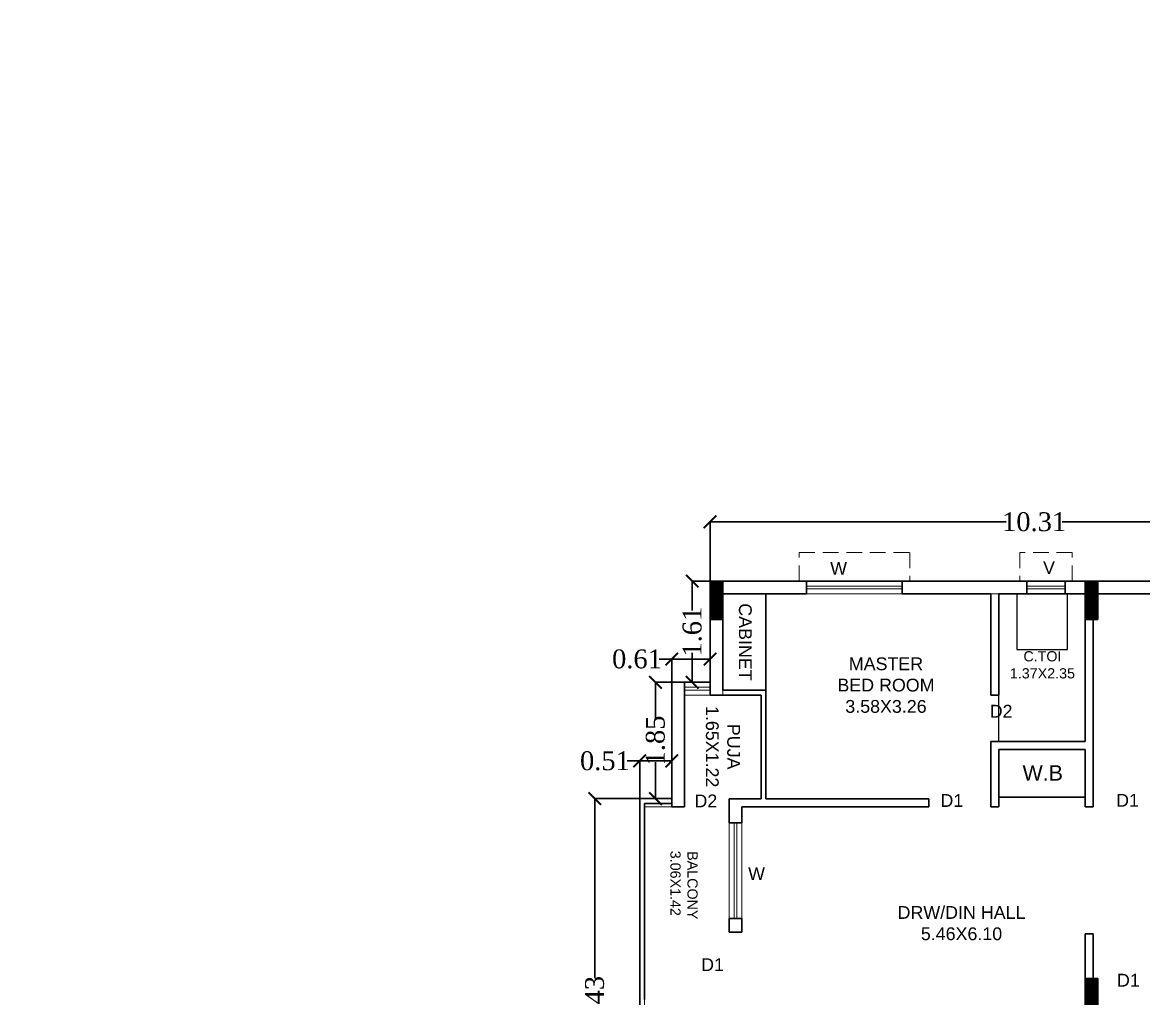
# Model space of a CAD drawing. Header units: metres. Extents: x 0 to 63445, y 32361 to 32804.
# Drawn here: x 63159.96 to 63177.8, y 32675.75 to 32691.27 of the extents above; entities that cross this region are included whole.
import ezdxf

# ---------------------------------------------------------------- set-up
doc = ezdxf.new("R2010")
doc.units = ezdxf.units.M
doc.header["$MEASUREMENT"] = 0
doc.header["$PDMODE"] = 34
doc.header["$PDSIZE"] = -10
doc.linetypes.add('DASHED2', pattern=[0.375, 0.25, -0.125])
doc.layers.get('0').update_dxf_attribs({"lineweight": 25})
doc.layers.add('BLK_1_FLR_3_BATH', color=3, linetype='Continuous', plot=False)
doc.layers.add('BLK_1_FLR_3_WATER_CLOSET', color=2, linetype='Continuous', plot=False)
for name, color, linetype, lineweight in [('BLK_1_FLR_3_UNITFA', 7, 'Continuous', 0), ('COLUMN', 1, 'Continuous', 30), ('DIM', 56, 'Continuous', 20), ('TEXT-2', 65, 'Continuous', 18), ('wall', 7, 'Continuous', 30), ('window', 154, 'Continuous', 9)]:
    doc.layers.add(name, color=color, linetype=linetype, lineweight=lineweight)
doc.layers.add('text', color=65, linetype='Continuous')
doc.styles.add('AutoDCRFont', font='arial.ttf')
doc.styles.get("Standard").update_dxf_attribs({"font": 'arial.ttf', "height": 0.4})
doc.styles.add('TNR', font='times.ttf', dxfattribs={"height": 0.5})
doc.dimstyles.new('ARCHANA', dxfattribs={"dimscale": 0, "dimtxt": 0.5, "dimasz": 0.5, "dimexe": 0, "dimexo": 0, "dimgap": 0, "dimtad": 0, "dimzin": 0, "dimdsep": 46, "dimtxsty": 'TNR', "dimblk": 'ARCHTICK', "dimcen": 0.09, "dimclrd": 36, "dimclre": 36, "dimclrt": 7, "dimadec": 0, "dimazin": 0, "dimtfac": 1, "dimtofl": 0, "dimtmove": 0, "dimatfit": 3, "dimldrblk": 'ARCHTICK', "dimfxl": 1, "dimfrac": 2, "dimtolj": 1, "dimtzin": 0, "dimlwd": -1, "dimlwe": -1, "dimarcsym": 0})

# ---------------------------------------------------------------- blocks, each defined once
blk = doc.blocks.new('A$C7D115503')
at = {"layer": 'COLUMN', "ltscale": 3}
h = blk.add_hatch(dxfattribs=at)
h.set_pattern_fill('ANSI31', color=256, style=0)
h.paths.add_polyline_path([(-14.36, -11.59), (-6.36, -11.59), (-6.36, 12.41), (-14.36, 12.41)])
at = {"layer": 'COLUMN', "ltscale": 0.05}
for p, q in [((-14.36, 12.41), (-6.36, 12.41)), ((-14.36, 12.41), (-14.36, -11.59)), ((-6.36, 12.41), (-6.36, -11.59)), ((-6.36, -11.59), (-14.36, -11.59))]:
    blk.add_line(p, q, dxfattribs=at)
blk = doc.blocks.new('_ArchTick')
at = {"color": 0, "linetype": 'ByBlock', "const_width": 0.15}
blk.add_lwpolyline([(-0.5, -0.5), (0.5, 0.5)], dxfattribs=at)
blk = doc.blocks.new('*D769')
at = {"layer": 'Defpoints', "color": 0, "ltscale": 0.5, "transparency": 16777216}
for p in [(63169.062, 32678.93), (63169.778, 32678.93), (63169.778, 32672.5)]:
    blk.add_point(p, dxfattribs=at)
at = {"layer": 'wall', "color": 36, "ltscale": 0.5, "transparency": 16777216}
for p, q in [((63169.778, 32678.93), (63169.062, 32678.93)), ((63169.062, 32678.93), (63169.062, 32676.075)), ((63169.062, 32672.5), (63169.062, 32675.355)), ((63169.778, 32672.5), (63169.062, 32672.5))]:
    blk.add_line(p, q, dxfattribs=at)
at = {"layer": 'wall', "color": 36, "ltscale": 0.5, "transparency": 16777216, "xscale": 0.2, "yscale": 0.2, "zscale": 0.2}
for p, rotation in [((63169.062, 32678.93), 90), ((63169.062, 32672.5), 270)]:
    blk.add_blockref('_ArchTick', p, dxfattribs=dict(at, rotation=rotation))
at = {"layer": 'wall', "color": 7, "ltscale": 0.5, "transparency": 16777216, "insert": (63169.062, 32675.715), "char_height": 0.5, "attachment_point": 5, "rotation": 90, "style": 'TNR'}
blk.add_mtext('\\A1;{\\H0.6x;6.43}', dxfattribs=at)
blk = doc.blocks.new('*D770')
at = {"layer": 'Defpoints', "color": 0, "ltscale": 0.5, "transparency": 16777216}
for p in [(63169.778, 32679.53), (63169.778, 32678.93), (63170.288, 32678.93)]:
    blk.add_point(p, dxfattribs=at)
at = {"layer": 'wall', "color": 36, "ltscale": 0.5, "transparency": 16777216}
for p, q in [((63169.778, 32679.53), (63169.578, 32679.53)), ((63169.778, 32678.93), (63169.778, 32679.53)), ((63170.288, 32679.53), (63169.778, 32679.53)), ((63170.288, 32678.93), (63170.288, 32679.53))]:
    blk.add_line(p, q, dxfattribs=at)
at = {"layer": 'wall', "color": 36, "ltscale": 0.5, "transparency": 16777216, "xscale": 0.2, "yscale": 0.2, "zscale": 0.2, "rotation": 180}
blk.add_blockref('_ArchTick', (63169.778, 32679.53), dxfattribs=at)
at = {"layer": 'wall', "color": 36, "ltscale": 0.5, "transparency": 16777216, "xscale": 0.2, "yscale": 0.2, "zscale": 0.2}
blk.add_blockref('_ArchTick', (63170.288, 32679.53), dxfattribs=at)
at = {"layer": 'wall', "color": 7, "ltscale": 0.5, "transparency": 16777216, "insert": (63169.225, 32679.53), "char_height": 0.5, "attachment_point": 5, "style": 'TNR'}
blk.add_mtext('\\A1;{\\H0.6x;0.51}', dxfattribs=at)
blk = doc.blocks.new('*D771')
at = {"layer": 'Defpoints', "color": 0, "ltscale": 0.5, "transparency": 16777216}
for p in [(63170.029, 32680.78), (63170.288, 32680.78), (63170.288, 32678.93)]:
    blk.add_point(p, dxfattribs=at)
at = {"layer": 'wall', "color": 36, "ltscale": 0.5, "transparency": 16777216}
for p, q in [((63170.288, 32680.78), (63170.029, 32680.78)), ((63170.029, 32680.78), (63170.029, 32680.203)), ((63170.029, 32678.93), (63170.029, 32679.508)), ((63170.288, 32678.93), (63170.029, 32678.93))]:
    blk.add_line(p, q, dxfattribs=at)
at = {"layer": 'wall', "color": 36, "ltscale": 0.5, "transparency": 16777216, "xscale": 0.2, "yscale": 0.2, "zscale": 0.2}
for p, rotation in [((63170.029, 32680.78), 90), ((63170.029, 32678.93), 270)]:
    blk.add_blockref('_ArchTick', p, dxfattribs=dict(at, rotation=rotation))
at = {"layer": 'wall', "color": 7, "ltscale": 0.5, "transparency": 16777216, "insert": (63170.029, 32679.855), "char_height": 0.5, "attachment_point": 5, "rotation": 90, "style": 'TNR'}
blk.add_mtext('\\A1;{\\H0.6x;1.85}', dxfattribs=at)
blk = doc.blocks.new('*D772')
at = {"layer": 'Defpoints', "color": 0, "ltscale": 0.5, "transparency": 16777216}
for p in [(63170.897, 32681.149), (63170.288, 32680.78), (63170.897, 32680.78)]:
    blk.add_point(p, dxfattribs=at)
at = {"layer": 'wall', "color": 36, "ltscale": 0.5, "transparency": 16777216}
for p, q in [((63170.288, 32681.149), (63170.088, 32681.149)), ((63170.288, 32680.78), (63170.288, 32681.149)), ((63170.897, 32681.149), (63170.288, 32681.149)), ((63170.897, 32680.78), (63170.897, 32681.149))]:
    blk.add_line(p, q, dxfattribs=at)
at = {"layer": 'wall', "color": 36, "ltscale": 0.5, "transparency": 16777216, "xscale": 0.2, "yscale": 0.2, "zscale": 0.2, "rotation": 180}
blk.add_blockref('_ArchTick', (63170.288, 32681.149), dxfattribs=at)
at = {"layer": 'wall', "color": 36, "ltscale": 0.5, "transparency": 16777216, "xscale": 0.2, "yscale": 0.2, "zscale": 0.2}
blk.add_blockref('_ArchTick', (63170.897, 32681.149), dxfattribs=at)
at = {"layer": 'wall', "color": 7, "ltscale": 0.5, "transparency": 16777216, "insert": (63169.735, 32681.149), "char_height": 0.5, "attachment_point": 5, "style": 'TNR'}
blk.add_mtext('\\A1;{\\H0.6x;0.61}', dxfattribs=at)
blk = doc.blocks.new('*D739')
at = {"layer": 'Defpoints', "color": 0, "ltscale": 0.5, "transparency": 16777216}
for p in [(63170.614, 32682.389), (63170.897, 32682.389), (63170.897, 32680.78)]:
    blk.add_point(p, dxfattribs=at)
at = {"layer": 'wall', "color": 36, "ltscale": 0.5, "transparency": 16777216}
for p, q in [((63170.897, 32682.389), (63170.614, 32682.389)), ((63170.614, 32682.389), (63170.614, 32681.92)), ((63170.614, 32680.78), (63170.614, 32681.25)), ((63170.897, 32680.78), (63170.614, 32680.78))]:
    blk.add_line(p, q, dxfattribs=at)
at = {"layer": 'wall', "color": 36, "ltscale": 0.5, "transparency": 16777216, "xscale": 0.2, "yscale": 0.2, "zscale": 0.2}
for p, rotation in [((63170.614, 32682.389), 90), ((63170.614, 32680.78), 270)]:
    blk.add_blockref('_ArchTick', p, dxfattribs=dict(at, rotation=rotation))
at = {"layer": 'wall', "color": 7, "ltscale": 0.5, "transparency": 16777216, "insert": (63170.614, 32681.585), "char_height": 0.5, "attachment_point": 5, "rotation": 90, "style": 'TNR'}
blk.add_mtext('\\A1;{\\H0.6x;1.61}', dxfattribs=at)
blk = doc.blocks.new('*D773')
at = {"layer": 'Defpoints', "color": 0, "ltscale": 0.5, "transparency": 16777216}
for p in [(63181.212, 32683.331), (63170.897, 32682.389), (63181.212, 32682.389)]:
    blk.add_point(p, dxfattribs=at)
at = {"layer": 'wall', "color": 36, "ltscale": 0.5, "transparency": 16777216}
for p, q in [((63170.897, 32682.389), (63170.897, 32683.331)), ((63170.897, 32683.331), (63175.609, 32683.331)), ((63181.212, 32683.331), (63176.5, 32683.331)), ((63181.212, 32682.389), (63181.212, 32683.331))]:
    blk.add_line(p, q, dxfattribs=at)
at = {"layer": 'wall', "color": 36, "ltscale": 0.5, "transparency": 16777216, "xscale": 0.2, "yscale": 0.2, "zscale": 0.2, "rotation": 180}
blk.add_blockref('_ArchTick', (63170.897, 32683.331), dxfattribs=at)
at = {"layer": 'wall', "color": 36, "ltscale": 0.5, "transparency": 16777216, "xscale": 0.2, "yscale": 0.2, "zscale": 0.2}
blk.add_blockref('_ArchTick', (63181.212, 32683.331), dxfattribs=at)
at = {"layer": 'wall', "color": 7, "ltscale": 0.5, "transparency": 16777216, "insert": (63176.054, 32683.331), "char_height": 0.5, "attachment_point": 5, "style": 'TNR'}
blk.add_mtext('\\A1;{\\H0.6x;10.31}', dxfattribs=at)
blk = doc.blocks.new('*D876')
at = {"layer": 'Defpoints', "color": 0, "ltscale": 3, "transparency": 16777216}
for p in [(0.832, 32691.245), (63267.277, 32691.245), (0, 32678.494)]:
    blk.add_point(p, dxfattribs=at)
at = {"layer": 'DIM', "ltscale": 3, "transparency": 16777216}
for p, q in [((5.832, 32691.245), (0.832, 32691.245)), ((0.832, 32691.245), (0.832, 32685.264)), ((0.832, 32678.494), (0.832, 32684.475)), ((0, 32678.494), (0.832, 32678.494))]:
    blk.add_line(p, q, dxfattribs=at)
at = {"layer": 'DIM', "ltscale": 3, "transparency": 16777216, "xscale": 0.05, "yscale": 0.05, "zscale": 0.05}
for p, rotation in [((0.832, 32691.245), 90), ((0.832, 32678.494), 270)]:
    blk.add_blockref('_ArchTick', p, dxfattribs=dict(at, rotation=rotation))
at = {"layer": 'DIM', "color": 7, "ltscale": 3, "transparency": 16777216, "insert": (0.832, 32684.87), "char_height": 0.4, "attachment_point": 5, "rotation": 90}
blk.add_mtext('\\A1;{\\H0.6x;12.75}', dxfattribs=at)

msp = doc.modelspace()

# ---------------------------------------------------------------- linework, layer by layer
at = {"layer": 'BLK_1_FLR_3_BATH', "color": 3}
msp.add_lwpolyline([(63175.4948, 32682.1861), (63176.8664, 32682.1861), (63176.8664, 32679.8406), (63175.4948, 32679.8406)], close=True, dxfattribs=at)
at = {"layer": 'BLK_1_FLR_3_UNITFA', "color": 3, "ltscale": 0.5}
msp.add_lwpolyline([(63169.8542, 32672.576), (63170.8973, 32672.576), (63170.8973, 32672.703), (63176.9934, 32672.703), (63176.9934, 32672.5506), (63181.0084, 32672.5506), (63181.0084, 32682.1861), (63171.1005, 32682.1861), (63171.1005, 32680.5773), (63170.4899, 32680.5773), (63170.4909, 32678.7992), (63169.8542, 32678.7992), (63169.8542, 32672.576)], close=True, dxfattribs=at)
at = {"layer": 'BLK_1_FLR_3_WATER_CLOSET', "color": 3}
msp.add_lwpolyline([(63176.585, 32682.1861), (63175.7763, 32682.1861), (63175.7763, 32681.3012), (63176.585, 32681.3012)], close=True, dxfattribs=at)
at = {"layer": 'wall', "ltscale": 0.05}
for p, q in [((63170.8973, 32680.7805), (63170.8973, 32682.3893)), ((63170.8973, 32682.3893), (63172.4307, 32682.3893)), ((63170.8973, 32682.3893), (63170.8973, 32680.7805)), ((63173.9547, 32682.3893), (63175.9363, 32682.3893)), ((63176.5459, 32682.3893), (63177.0696, 32682.3893)), ((63177.0696, 32682.3893), (63177.9841, 32682.3893)), ((63171.1005, 32682.1861), (63172.4307, 32682.1861)), ((63171.1005, 32680.6535), (63171.1005, 32682.1861)), ((63173.9547, 32682.1861), (63175.3678, 32682.1861)), ((63175.3678, 32680.5773), (63175.3678, 32682.1861)), ((63175.4948, 32682.1861), (63175.9382, 32682.1861)), ((63175.4948, 32682.1861), (63175.9363, 32682.1861)), ((63175.4948, 32680.5773), (63175.4948, 32682.1861)), ((63176.5459, 32682.1861), (63176.6828, 32682.1861)), ((63176.5459, 32682.1861), (63176.8664, 32682.1861)), ((63176.9934, 32678.7992), (63176.9934, 32682.1988)), ((63177.0696, 32682.1861), (63177.9841, 32682.1861)), ((63176.8664, 32679.8406), (63176.8664, 32681.7924)), ((63170.8973, 32680.7805), (63170.2876, 32680.7805)), ((63170.2876, 32678.7992), (63170.2876, 32680.7805)), ((63170.4909, 32678.7992), (63170.4909, 32680.7805)), ((63171.7863, 32680.6535), (63171.1005, 32680.6535)), ((63171.7101, 32680.5773), (63170.8973, 32680.5773)), ((63175.4948, 32680.5773), (63175.3678, 32680.5773)), ((63175.3678, 32678.9262), (63175.3678, 32679.8406)), ((63176.8664, 32679.8406), (63175.3678, 32679.8406)), ((63175.4948, 32678.7992), (63175.4948, 32679.7136)), ((63176.8664, 32679.7136), (63175.4948, 32679.7136)), ((63176.8664, 32678.7992), (63176.8664, 32679.7136)), ((63169.778, 32675.7384), (63169.778, 32678.9305)), ((63169.778, 32678.9305), (63170.2876, 32678.9305)), ((63169.8542, 32675.7384), (63169.8542, 32678.8543)), ((63169.8542, 32678.8543), (63170.2876, 32678.8543)), ((63171.7101, 32678.9262), (63171.2021, 32678.9262)), ((63171.2021, 32678.9262), (63171.2021, 32678.5474)), ((63174.3772, 32678.9262), (63171.7863, 32678.9262)), ((63174.3772, 32678.7992), (63174.3772, 32678.9262)), ((63175.3678, 32678.7992), (63175.3678, 32678.9262)), ((63175.3678, 32678.9262), (63175.3678, 32678.9262)), ((63170.4909, 32678.7992), (63170.2876, 32678.7992)), ((63171.2021, 32678.5474), (63171.2021, 32678.7992)), ((63174.3772, 32678.7992), (63171.4053, 32678.7992)), ((63171.4053, 32678.5474), (63171.4053, 32678.7992)), ((63171.2021, 32676.8053), (63171.2021, 32677.0234)), ((63171.2021, 32677.0234), (63171.2021, 32676.8053)), ((63171.4053, 32676.8053), (63171.4053, 32677.0234)), ((63171.4053, 32676.8053), (63171.2021, 32676.8053)), ((63176.8664, 32675.8908), (63176.8664, 32676.7788)), ((63176.9934, 32676.7788), (63176.8664, 32676.7788)), ((63176.9934, 32676.7788), (63176.8664, 32676.7788)), ((63176.9934, 32675.8908), (63176.9934, 32676.7788)), ((63176.9934, 32676.7788), (63176.9934, 32676.7788)), ((63177.0696, 32675.8908), (63176.9934, 32675.8908)), ((63177.0696, 32675.7638), (63176.8664, 32675.7638))]:
    msp.add_line(p, q, dxfattribs=at)
at = {"layer": 'wall', "ltscale": 3}
for p, q in [((63172.4307, 32682.3893), (63172.4307, 32682.1861)), ((63173.9547, 32682.3893), (63173.9547, 32682.1861)), ((63175.9363, 32682.1861), (63175.9363, 32682.3893)), ((63176.5459, 32682.1861), (63176.5459, 32682.3893)), ((63171.2021, 32678.5474), (63171.4053, 32678.5474)), ((63171.2021, 32677.0234), (63171.4053, 32677.0234))]:
    msp.add_line(p, q, dxfattribs=at)
at = {"layer": 'wall'}
for p, q in [((63171.7863, 32680.6535), (63171.7863, 32682.1861)), ((63171.7863, 32680.6535), (63171.7863, 32678.9262)), ((63171.7101, 32680.5773), (63171.7101, 32678.9262)), ((63176.8664, 32678.9549), (63175.4948, 32678.9549)), ((63175.3678, 32678.7992), (63175.4948, 32678.7992)), ((63176.8664, 32678.7992), (63176.9934, 32678.7992))]:
    msp.add_line(p, q, dxfattribs=at)
at = {"layer": 'wall', "ltscale": 0.1}
msp.add_line((63175.9363, 32682.1861), (63175.8786, 32682.1861), dxfattribs=at)
at = {"layer": 'wall', "ltscale": 0.5}
msp.add_line((63170.8973, 32680.7805), (63170.8973, 32680.5773), dxfattribs=at)
msp.add_lwpolyline([(63200.3042, 32660.1719), (63184.3601, 32660.1719), (63184.3601, 32670.0106), (63181.2116, 32670.0106), (63181.2116, 32660.1719), (63170.8973, 32660.1719), (63170.8973, 32661.7807), (63170.2876, 32661.7807), (63170.2876, 32663.6307), (63169.778, 32663.6307), (63169.778, 32670.0614), (63170.8973, 32670.0614), (63170.8973, 32672.4998), (63169.778, 32672.4998), (63169.778, 32678.9305), (63170.2876, 32678.9305), (63170.2876, 32680.7805), (63170.8973, 32680.7805), (63170.8973, 32682.3893), (63181.2116, 32682.3893), (63181.2116, 32672.5506), (63184.3601, 32672.5506), (63184.3601, 32682.3893), (63200.3042, 32682.3893)], dxfattribs=at)
at = {"layer": 'wall'}
msp.add_arc((63170.9227, 32682.238), 0.0254, 90, 180, dxfattribs=at)
at = {"layer": 'window'}
for p, q in [((63173.9547, 32682.3893), (63172.4316, 32682.3893)), ((63173.9547, 32682.3094), (63172.4316, 32682.3094)), ((63173.9547, 32682.2661), (63172.4316, 32682.2661)), ((63176.545, 32682.3893), (63175.9363, 32682.3893)), ((63175.9363, 32682.3094), (63176.545, 32682.3094)), ((63175.9363, 32682.2661), (63176.545, 32682.2661)), ((63176.545, 32682.3893), (63176.5459, 32682.3893)), ((63176.545, 32682.3094), (63176.5459, 32682.3094)), ((63176.545, 32682.2661), (63176.5459, 32682.2661)), ((63173.9547, 32682.1861), (63172.4316, 32682.1861)), ((63175.9363, 32682.1862), (63176.545, 32682.1861)), ((63175.9372, 32682.1861), (63175.9382, 32682.1861)), ((63176.545, 32682.1861), (63176.5459, 32682.1861)), ((63170.4899, 32680.7805), (63170.8973, 32680.7805)), ((63170.4899, 32680.7005), (63170.8973, 32680.7005)), ((63170.4899, 32680.6572), (63170.8973, 32680.6572)), ((63170.4899, 32680.5773), (63170.8973, 32680.5773)), ((63171.2021, 32677.0234), (63171.2021, 32678.5465)), ((63171.282, 32677.0234), (63171.282, 32678.5465)), ((63171.3253, 32677.0234), (63171.3253, 32678.5465)), ((63171.4053, 32677.0234), (63171.4053, 32678.5465))]:
    msp.add_line(p, q, dxfattribs=at)
at = {"layer": 'window', "color": 8, "linetype": 'DASHED2'}
for points in [[(63172.3164, 32682.3893), (63172.3164, 32682.8465), (63174.0786, 32682.8465), (63174.0786, 32682.3893)], [(63176.6611, 32682.3893), (63176.6611, 32682.8465), (63175.8271, 32682.8465), (63175.8271, 32682.3893)]]:
    msp.add_lwpolyline(points, dxfattribs=at)

# ---------------------------------------------------------------- block references
at = {"layer": 'COLUMN', "ltscale": 0.05, "xscale": -0.025400733691282, "yscale": 0.025400733691282, "zscale": 0.025400733691282, "rotation": 180}
for p in [(63171.2621, 32682.095), (63177.2313, 32682.095), (63177.2313, 32675.7744)]:
    msp.add_blockref('A$C7D115503', p, dxfattribs=at)

# ---------------------------------------------------------------- texts
at = {"layer": 'text', "rotation": 270}
for s, insert, char_height, width, attachment_point in [('\\pxqc;CABINET', (63171.5602, 32678.4753), 0.203206, 5.893319, 3), ('\\pxqc;PUJA\\P1.65X1.22', (63170.8291, 32682.5998), 0.20321, 5.68602, 7), ('\\pxqc; BALCONY\\P3.06X1.42', (63170.2644, 32675.3483), 0.162565, 4.470808, 9)]:
    msp.add_mtext(s, dxfattribs=dict(at, insert=insert, char_height=char_height, width=width, attachment_point=attachment_point))
at = {"layer": 'text'}
for s, insert, char_height, width, attachment_point in [('\\pxqc;MASTER \\PBED ROOM\\P3.58X3.26', (63170.9025, 32681.1761), 0.203206, 5.588511, 1), ('\\pxqc;C.TOI\\P1.37X2.35', (63173.9535, 32681.2752), 0.162565, 4.465728, 1), ('\\pxqc,t17;D2', (63172.5949, 32680.219), 0.203206, 5.867919, 7), ('\\pxqc;W.B', (63172.8233, 32679.4613), 0.24385, 6.736694, 1), ('\\pxqc,t17;D2', (63167.4469, 32678.7927), 0.203206, 6.767919, 7), ('\\pxqc;D1', (63171.8116, 32678.7992), 0.20321, 5.867919, 7), ('\\pxqc;D1', (63174.6063, 32678.8022), 0.20321, 5.867919, 7), ('\\pxqc;DRW/DIN HALL\\P5.46X6.10', (63172.1045, 32677.2218), 0.203206, 5.588511, 1), ('\\pxqc;D1', (63167.6533, 32676.1889), 0.20321, 6.567919, 7), ('\\pxqc;D1', (63174.6197, 32675.9416), 0.20321, 5.867919, 7)]:
    msp.add_mtext(s, dxfattribs=dict(at, insert=insert, char_height=char_height, width=width, attachment_point=attachment_point))
at = {"layer": 'TEXT-2', "char_height": 0.2032, "width": 0.183842, "attachment_point": 3, "style": 'AutoDCRFont'}
for s, insert in [('W', (63173.0773, 32682.6943)), ('V', (63176.3855, 32682.7042)), ('W', (63171.7715, 32677.8395))]:
    msp.add_mtext(s, dxfattribs=dict(at, insert=insert))

# ---------------------------------------------------------------- dimensions: what is measured, and where the dimension line sits
at = {"layer": 'DIM', "ltscale": 3}
dim = msp.add_linear_dim(base=(0.8318, 32691.2455), p1=(0, 32678.4943), p2=(63267.2772, 32691.2455), angle=90, text='{\\H0.6x;<>}', dimstyle='ARCHANA', override={"dimscale": 1, "dimtxt": 0.278, "dimasz": 0.05, "dimtxsty": 'Standard', "dimclrd": 256, "dimclre": 256, "dimfxl": 5, "dimfxlon": 1, "dimarcsym": 1}, dxfattribs=at)
dim.commit()
dim.dimension.update_dxf_attribs({"geometry": '*D876', "text_midpoint": (0.8318, 32684.8699)})
at = {"layer": 'wall', "ltscale": 0.5}
for base, p1, p2, picture, middle in [((63181.2116, 32683.3311), (63170.8973, 32682.3893), (63181.2116, 32682.3893), '*D773', (63176.0544, 32683.3311)), ((63169.778, 32679.5303), (63170.2876, 32678.9305), (63169.778, 32678.9305), '*D770', (63169.2255, 32679.5303))]:
    dim = msp.add_linear_dim(base=base, p1=p1, p2=p2, text='{\\H0.6x;<>}', dimstyle='ARCHANA', override={"dimscale": 1, "dimtxt": 0.3, "dimasz": 0.2, "dimfxl": 6, "dimarcsym": 1}, dxfattribs=at)
    dim.commit()
    dim.dimension.update_dxf_attribs({"geometry": picture, "text_midpoint": middle})
for base, p1, p2, picture, middle in [((63170.6142, 32682.3893), (63170.8973, 32680.7805), (63170.8973, 32682.3893), '*D739', (63170.6142, 32681.5849)), ((63170.0289, 32680.7805), (63170.2876, 32678.9305), (63170.2876, 32680.7805), '*D771', (63170.0289, 32679.8555)), ((63169.0621, 32678.9305), (63169.778, 32672.4998), (63169.778, 32678.9305), '*D769', (63169.0621, 32675.7151))]:
    dim = msp.add_linear_dim(base=base, p1=p1, p2=p2, angle=90, text='{\\H0.6x;<>}', dimstyle='ARCHANA', override={"dimscale": 1, "dimtxt": 0.3, "dimasz": 0.2, "dimfxl": 6, "dimarcsym": 1}, dxfattribs=at)
    dim.commit()
    dim.dimension.update_dxf_attribs({"geometry": picture, "text_midpoint": middle})
dim = msp.add_linear_dim(base=(63170.8973, 32681.1489), p1=(63170.2876, 32680.7805), p2=(63170.8973, 32680.7805), text='{\\H0.6x;<>}', dimstyle='ARCHANA', override={"dimscale": 1, "dimtxt": 0.3, "dimasz": 0.2, "dimfxl": 6, "dimarcsym": 1}, dxfattribs=at)
dim.commit()
dim.dimension.update_dxf_attribs({"geometry": '*D772', "text_midpoint": (63169.7351, 32681.1489), "dimtype": 160})

doc.saveas('drawing.dxf')
